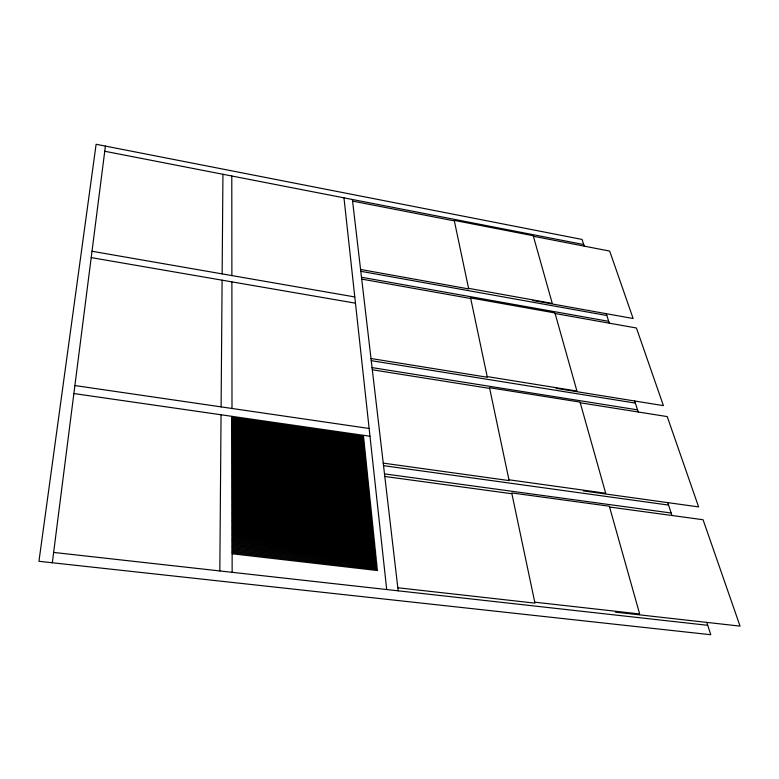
<?xml version="1.0" encoding="UTF-8"?>
<svg xmlns="http://www.w3.org/2000/svg" width="779" height="779" viewBox="0 0 779 779"><rect width="100%" height="100%" fill="white"/><g stroke="black" fill="none" stroke-linecap="round" stroke-linejoin="round"><path stroke-width="1.17" d="M219.824 570.949L221.051 414.769M221.109 406.881L222.103 280.177M222.151 273.887L222.94 174.272M52.32 562.759L105.408 146.082M534.754 602.186L639.656 613.959L609.334 506.214L511.715 492.922M397.826 587.765L534.959 603.141L511.891 493.74L384.807 476.466M615.439 612.158L740.05 626.121L703.067 519.729L609.567 507.022M53.634 552.428L707.731 625.313M232.123 550.13L377.24 566.976M232.123 551.347L377.367 568.173M232.123 552.564L377.494 569.361M232.123 553.781L377.62 570.559M232.113 542.885L376.5 559.867M232.113 544.093L376.627 561.046M232.123 545.29L376.754 562.234M232.123 546.498L376.87 563.412M232.123 547.705L376.997 564.6M232.123 548.913L377.124 565.788M232.113 534.53L375.653 551.668M232.113 535.718L375.77 552.837M232.113 536.906L375.897 554.005M232.113 538.104L376.014 555.174M232.113 539.292L376.14 556.342M232.113 540.49L376.257 557.521M232.113 541.687L376.384 558.689M232.103 526.273L374.806 543.557M232.103 527.451L374.923 544.716M232.103 528.629L375.05 545.865M232.103 529.808L375.166 547.024M232.103 530.986L375.283 548.182M232.103 532.164L375.41 549.341M232.113 533.342L375.527 550.5M232.093 518.123L373.969 535.543M232.093 519.281L374.086 536.682M232.093 520.44L374.212 537.831M232.093 521.609L374.329 538.971M232.103 522.767L374.446 540.12M232.103 523.936L374.563 541.259M232.103 525.104L374.689 542.408M232.084 510.06L373.151 527.626M232.084 511.209L373.268 528.756M232.093 512.358L373.384 529.886M232.093 513.507L373.501 531.015M232.093 514.656L373.618 532.145M232.093 515.805L373.735 533.274M232.093 516.964L373.852 534.413M232.084 502.095L372.333 519.797M232.084 503.234L372.45 520.908M232.084 504.364L372.566 522.027M232.084 505.503L372.683 523.137M232.084 506.642L372.8 524.257M232.084 507.781L372.917 525.377M232.084 508.921L373.034 526.507M232.074 494.227L371.525 512.056M232.074 495.347L371.641 513.157M232.074 496.466L371.758 514.257M232.074 497.586L371.865 515.367M232.074 498.716L371.982 516.467M232.074 499.836L372.099 517.577M232.084 500.965L372.216 518.687M232.064 486.447L370.726 504.402M232.064 487.557L370.843 505.493M232.064 488.667L370.96 506.584M232.074 489.777L371.067 507.674M232.074 490.887L371.184 508.765M232.074 491.997L371.301 509.865M232.074 493.107L371.408 510.956M232.054 477.673L369.83 495.765M232.064 478.764L369.937 496.836M232.064 479.854L370.054 497.917M232.064 480.945L370.161 498.988M232.064 482.045L370.278 500.069M232.064 483.146L370.385 501.15M232.064 484.246L370.502 502.231M232.064 485.346L370.619 503.322M232.054 470.088L369.051 488.297M232.054 471.159L369.158 489.358M232.054 472.24L369.275 490.419M232.054 473.32L369.382 491.481M232.054 474.411L369.499 492.552M232.054 475.492L369.606 493.623M232.054 476.582L369.713 494.694M232.045 461.519L368.175 479.864M232.045 462.58L368.282 480.906M232.045 463.651L368.389 481.958M232.045 464.712L368.506 483.009M232.045 465.784L368.613 484.061M232.045 466.855L368.72 485.122M232.054 467.936L368.827 486.174M232.054 469.007L368.944 487.235M232.035 454.118L367.415 472.571M232.035 455.17L367.522 473.603M232.035 456.221L367.63 474.645M232.045 457.283L367.737 475.687M232.045 458.334L367.844 476.729M232.045 459.396L367.951 477.77M232.045 460.457L368.068 478.812M232.035 445.763L366.558 464.333M232.035 446.795L366.666 465.355M232.035 447.837L366.773 466.378M232.035 448.879L366.88 467.41M232.035 449.921L366.987 468.432M232.035 450.973L367.094 469.464M232.035 452.015L367.201 470.497M232.035 453.066L367.308 471.529M384.495 473.875L671.147 513.01M232.025 437.506L365.711 456.192M232.025 438.538L365.818 457.205M232.025 439.56L365.916 458.218M232.025 440.593L366.023 459.23M508.95 479.796L605.692 493.243L580.043 402.1L489.524 387.718M232.025 441.625L366.13 460.253M383.239 463.125L509.115 480.594L489.67 388.409L372.313 369.782M583.305 490.897L698.607 506.905L667.223 416.59L580.238 402.782M232.025 442.657L366.237 461.265M232.025 443.689L366.344 462.288M232.025 444.721L366.451 463.31M383.541 465.667L668.567 505.074M232.015 429.365L364.874 448.159M232.015 430.378L364.981 449.162M232.015 431.391L365.078 450.165M232.015 432.403L365.185 451.158M232.015 433.426L365.293 452.171M232.015 434.439L365.39 453.174M232.025 435.461L365.497 454.176M232.025 436.483L365.604 455.189M232.006 421.322L364.046 440.232M232.006 422.325L364.153 441.216M232.006 423.318L364.251 442.199M232.015 424.321L364.358 443.193M232.015 425.334L364.455 444.186M232.015 426.337L364.562 445.179M232.015 427.34L364.669 446.172M232.015 428.353L364.767 447.165M73.878 393.541L369.986 436.25M232.006 417.34L363.637 436.298M232.006 418.333L363.744 437.282M232.006 419.326L363.842 438.256M232.006 420.329L363.949 439.239M74.891 385.547L369.139 428.479M372.06 367.6L637.553 409.861M487.177 376.578L576.927 391.048L554.95 312.944L470.594 297.919M370.999 358.515L487.323 377.25L470.72 298.513L361.709 279.116M556.118 388.341L663.406 405.625L636.424 327.998L555.125 313.528M371.252 360.667L635.352 403.094M92.01 251.266L354.786 296.945M91.201 257.596L355.467 303.187M361.485 277.246L608.72 321.337M468.568 288.337L552.272 303.411L533.235 235.735L454.235 220.369M360.58 269.466L468.695 288.921L454.342 220.885L352.575 201.099M532.826 300.47L633.132 318.523L609.694 251.091L533.372 236.251M360.794 271.306L606.822 315.495M104.746 151.253L583.714 244.538M584.231 246.145L582.049 239.435L96.119 144.271L38.95 561.299L710.789 634.729L706.777 622.392M606.228 313.674L609.324 323.178M634.671 400.99L638.244 411.994M667.769 502.621L671.965 515.503M352.39 199.482L398.186 590.823M343.977 197.847L386.705 589.547M231.791 175.996L231.879 275.581M231.889 281.862L231.996 408.469M232.006 416.346L232.142 572.322"/></g></svg>
